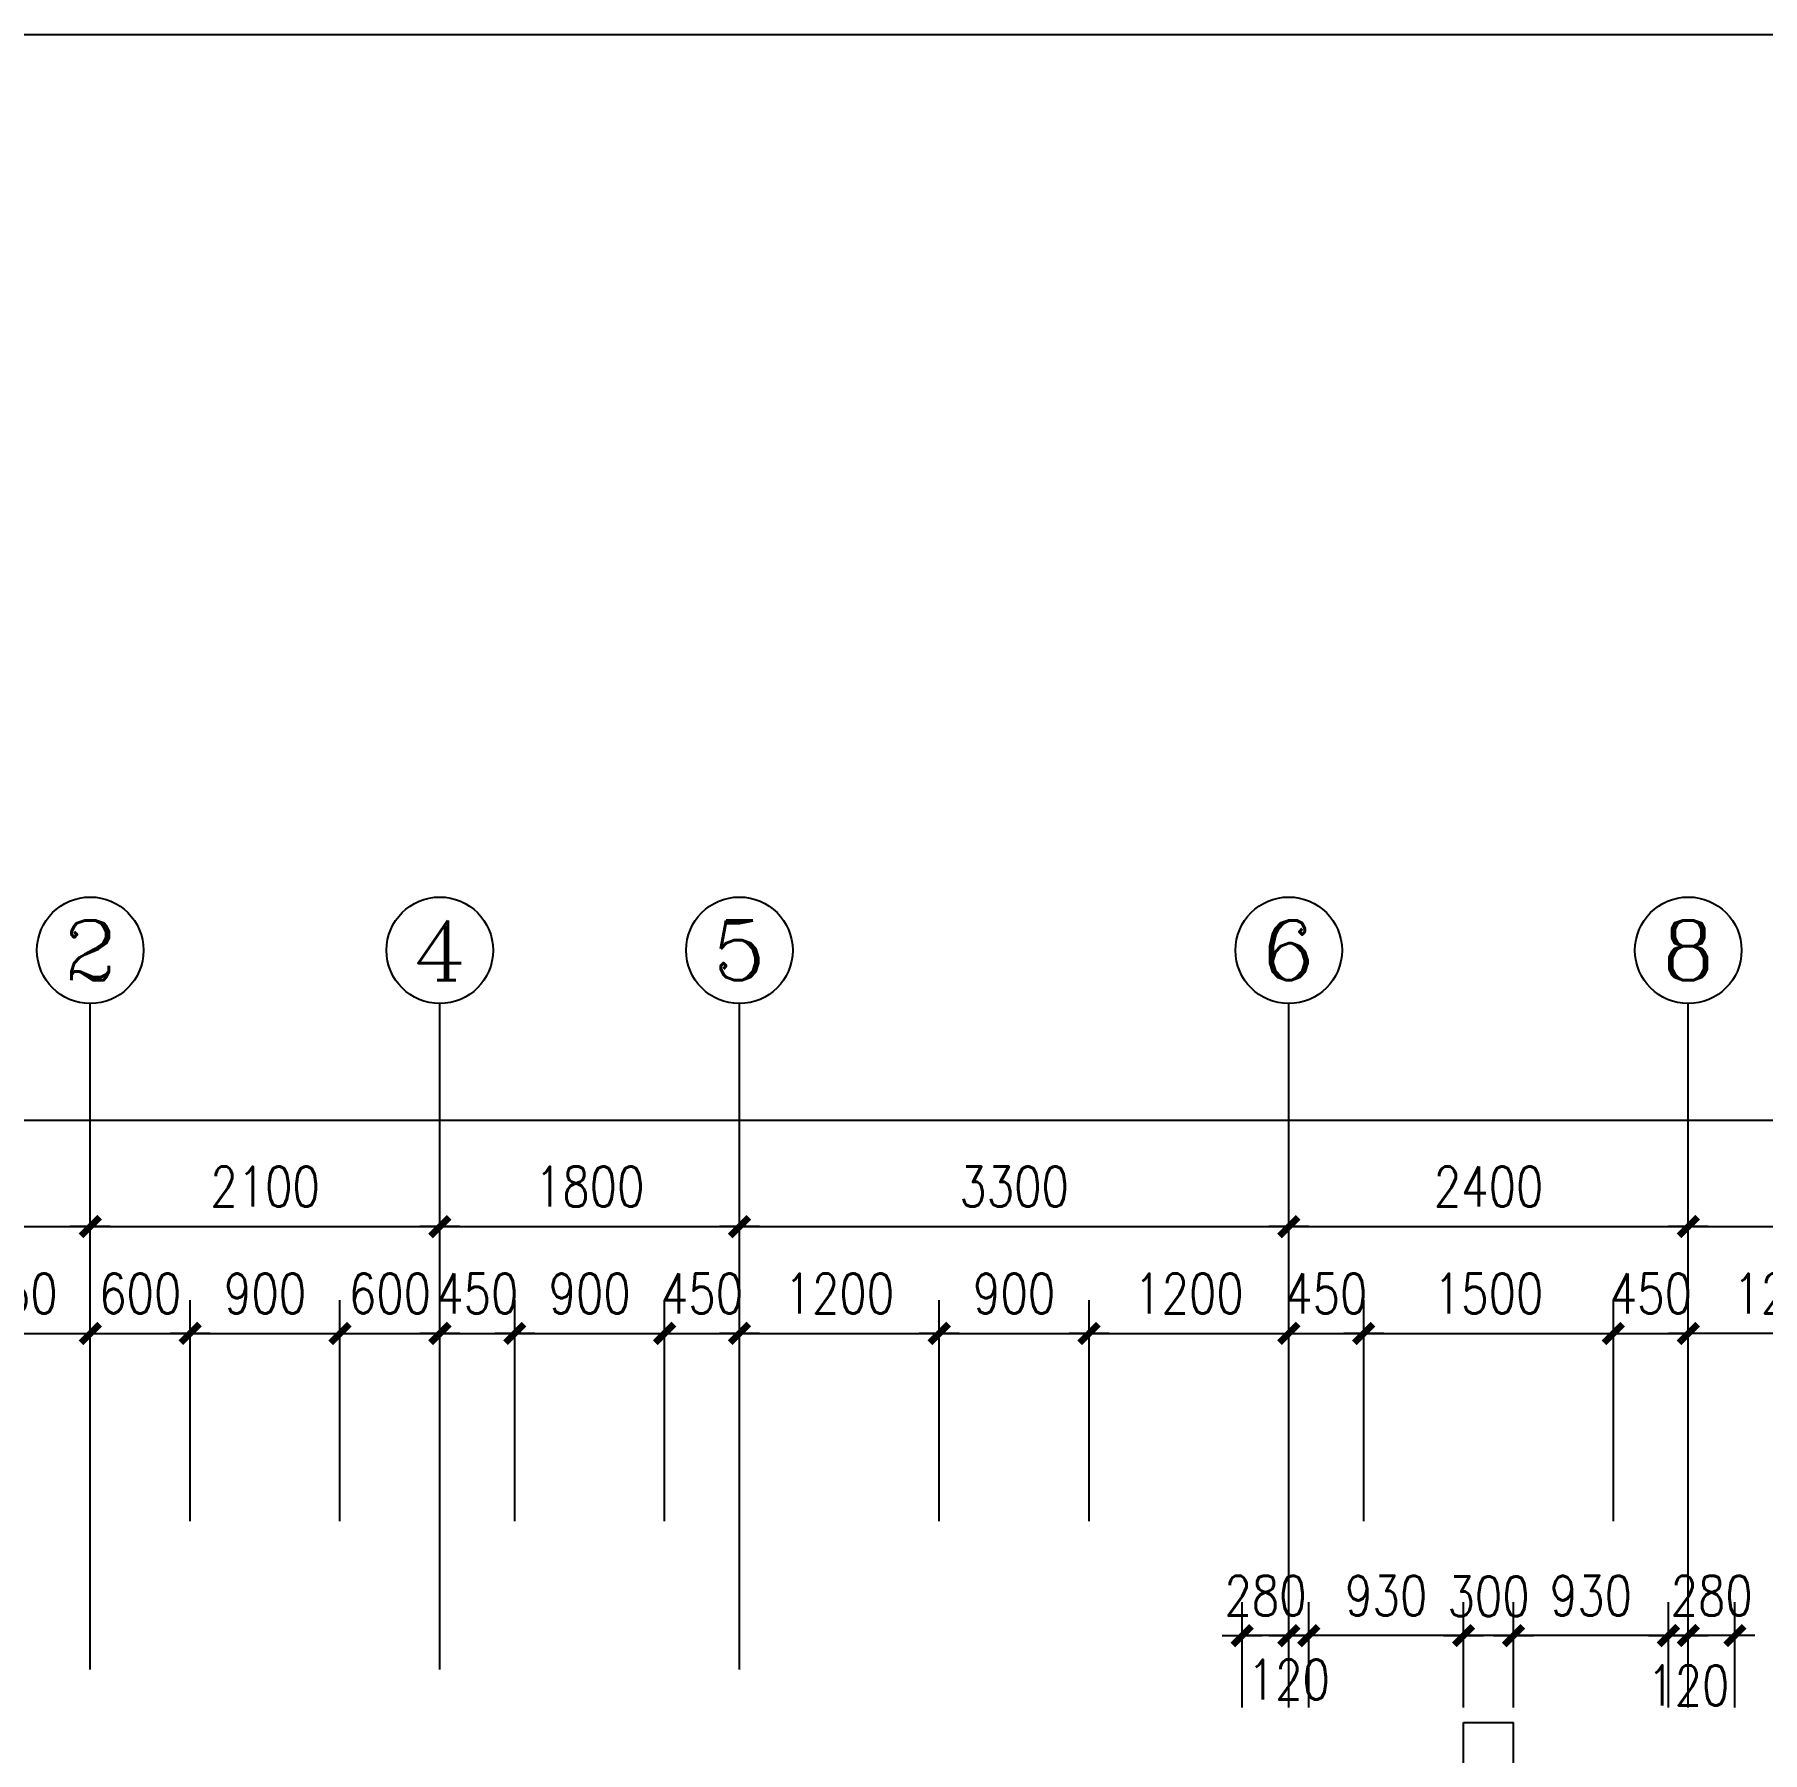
# Model space of a CAD drawing. Header units: millimetres. Extents: x -961 to 83139, y -328 to 41672.
# Drawn here: x 11298 to 21678, y 31353 to 41672 of the extents above; entities that cross this region are included whole.
import ezdxf
from ezdxf.enums import TextEntityAlignment as Align

# ---------------------------------------------------------------- set-up
doc = ezdxf.new("R2010")
doc.units = ezdxf.units.MM
doc.linetypes.add('CONTINOUS', pattern=[0])
for name, color, linetype in [('AXIS', 3, 'Continuous'), ('AXIS_TEXT', 7, 'Continuous'), ('PUB_DIM', 3, 'Continuous'), ('看线', 130, 'CONTINOUS')]:
    doc.layers.add(name, color=color, linetype=linetype)
doc.styles.add('COMPLEX', font='COMPLEX')
doc.styles.add('DIM_FONT', font='SIMPLEX.shx', dxfattribs={"width": 0.8})
doc.dimstyles.new('DIMA80', dxfattribs={"dimscale": 0.8, "dimtxt": 300, "dimasz": 1, "dimexe": 250, "dimexo": 300, "dimgap": 150, "dimtad": 1, "dimdec": 0, "dimzin": 0, "dimdsep": 46, "dimtxsty": 'DIM_FONT', "dimblk": '_DIMX', "dimcen": 0.09, "dimse1": 1, "dimclrt": 7, "dimadec": 0, "dimazin": 0, "dimtfac": 1, "dimtdec": 0, "dimtix": 1, "dimtmove": 2, "dimatfit": 3, "dimldrblk": '_DIMX', "dimfxl": 1, "dimtolj": 1, "dimtzin": 0, "dimarcsym": 0})
doc.dimstyles.new('DIMN80', dxfattribs={"dimscale": 0.8, "dimtxt": 300, "dimasz": 1, "dimexe": 250, "dimexo": 300, "dimgap": 150, "dimtad": 1, "dimdec": 0, "dimzin": 0, "dimdsep": 46, "dimtxsty": 'DIM_FONT', "dimblk": '_DIMX', "dimcen": 0.09, "dimclrt": 7, "dimadec": 0, "dimazin": 0, "dimtfac": 1, "dimtdec": 0, "dimtix": 1, "dimtmove": 2, "dimatfit": 3, "dimldrblk": '_DIMX', "dimfxl": 1, "dimtolj": 1, "dimtzin": 0, "dimarcsym": 0})

# ---------------------------------------------------------------- blocks, each defined once
blk = doc.blocks.new('_DIMX')
blk.add_line((-150, 0), (150, 0))
at = {"const_width": 50}
blk.add_lwpolyline([(-70, -70), (70, 70)], dxfattribs=at)
blk = doc.blocks.new('*D527')
at = {"layer": 'Defpoints', "color": 0}
for p in [(71593, 35152), (8383, 33230), (71593, 33230)]:
    blk.add_point(p, dxfattribs=at)
at = {"layer": 'PUB_DIM', "color": 0, "lineweight": -2}
for p, q in [((8383, 33470), (8383, 35352)), ((71593, 33470), (71593, 35352)), ((8383, 35152), (71592, 35152))]:
    blk.add_line(p, q, dxfattribs=at)
at = {"layer": 'PUB_DIM', "color": 0, "lineweight": -2, "xscale": 0.8, "yscale": 0.8, "zscale": 0.8, "rotation": 180}
blk.add_blockref('_DIMX', (8383, 35152), dxfattribs=at)
at = {"layer": 'PUB_DIM', "color": 0, "lineweight": -2, "xscale": 0.8, "yscale": 0.8, "zscale": 0.8}
blk.add_blockref('_DIMX', (71593, 35152), dxfattribs=at)
at = {"layer": 'PUB_DIM', "color": 7, "insert": (39988, 35392), "char_height": 240, "attachment_point": 5, "style": 'DIM_FONT'}
blk.add_mtext('\\A1;63200', dxfattribs=at)
blk = doc.blocks.new('*D533')
at = {"layer": 'Defpoints', "color": 0}
for p in [(21233, 34512), (18833, 33312), (21233, 33312)]:
    blk.add_point(p, dxfattribs=at)
at = {"layer": 'PUB_DIM', "color": 0, "lineweight": -2}
for p, q in [((21233, 33552), (21233, 34712)), ((18833, 34512), (21232, 34512))]:
    blk.add_line(p, q, dxfattribs=at)
at = {"layer": 'PUB_DIM', "color": 0, "lineweight": -2, "xscale": 0.8, "yscale": 0.8, "zscale": 0.8, "rotation": 180}
blk.add_blockref('_DIMX', (18833, 34512), dxfattribs=at)
at = {"layer": 'PUB_DIM', "color": 0, "lineweight": -2, "xscale": 0.8, "yscale": 0.8, "zscale": 0.8}
blk.add_blockref('_DIMX', (21233, 34512), dxfattribs=at)
at = {"layer": 'PUB_DIM', "color": 7, "insert": (20033, 34752), "char_height": 240, "attachment_point": 5, "style": 'DIM_FONT'}
blk.add_mtext('\\A1;2400', dxfattribs=at)
blk = doc.blocks.new('*D534')
at = {"layer": 'Defpoints', "color": 0}
for p in [(20783, 33870), (19283, 32503), (20783, 32503)]:
    blk.add_point(p, dxfattribs=at)
at = {"layer": 'PUB_DIM', "color": 0, "lineweight": -2}
for p, q in [((20783, 32743), (20783, 34070)), ((19283, 33870), (20782, 33870))]:
    blk.add_line(p, q, dxfattribs=at)
at = {"layer": 'PUB_DIM', "color": 0, "lineweight": -2, "xscale": 0.8, "yscale": 0.8, "zscale": 0.8, "rotation": 180}
blk.add_blockref('_DIMX', (19283, 33870), dxfattribs=at)
at = {"layer": 'PUB_DIM', "color": 0, "lineweight": -2, "xscale": 0.8, "yscale": 0.8, "zscale": 0.8}
blk.add_blockref('_DIMX', (20783, 33870), dxfattribs=at)
at = {"layer": 'PUB_DIM', "color": 7, "insert": (20033, 34110), "char_height": 240, "attachment_point": 5, "style": 'DIM_FONT'}
blk.add_mtext('\\A1;1500', dxfattribs=at)
blk = doc.blocks.new('*D535')
at = {"layer": 'Defpoints', "color": 0}
for p in [(15533, 34512), (13733, 33312), (15533, 33312)]:
    blk.add_point(p, dxfattribs=at)
at = {"layer": 'PUB_DIM', "color": 0, "lineweight": -2}
for p, q in [((15533, 33552), (15533, 34712)), ((13733, 34512), (15532, 34512))]:
    blk.add_line(p, q, dxfattribs=at)
at = {"layer": 'PUB_DIM', "color": 0, "lineweight": -2, "xscale": 0.8, "yscale": 0.8, "zscale": 0.8, "rotation": 180}
blk.add_blockref('_DIMX', (13733, 34512), dxfattribs=at)
at = {"layer": 'PUB_DIM', "color": 0, "lineweight": -2, "xscale": 0.8, "yscale": 0.8, "zscale": 0.8}
blk.add_blockref('_DIMX', (15533, 34512), dxfattribs=at)
at = {"layer": 'PUB_DIM', "color": 7, "insert": (14633, 34752), "char_height": 240, "attachment_point": 5, "style": 'DIM_FONT'}
blk.add_mtext('\\A1;1800', dxfattribs=at)
blk = doc.blocks.new('_AXISO')
blk.add_circle((0, 0), 0.5)
at = {"layer": 'AXIS_TEXT', "style": 'COMPLEX', "width": 1.041667}
blk.add_attdef('A', text='', height=0.56, dxfattribs=at).set_placement((-0.25, -0.28), (0.25, -0.28), align=Align.FIT)
blk = doc.blocks.new('*D536')
at = {"layer": 'Defpoints', "color": 0}
for p in [(14183, 33870), (13733, 32503), (14183, 32503)]:
    blk.add_point(p, dxfattribs=at)
at = {"layer": 'PUB_DIM', "color": 0, "lineweight": -2}
for p, q in [((14183, 32743), (14183, 34070)), ((13732, 33870), (13731, 33870)), ((13733, 33870), (14183, 33870)), ((14183, 33870), (14184, 33870))]:
    blk.add_line(p, q, dxfattribs=at)
at = {"layer": 'PUB_DIM', "color": 0, "lineweight": -2, "xscale": 0.8, "yscale": 0.8, "zscale": 0.8}
blk.add_blockref('_DIMX', (13733, 33870), dxfattribs=at)
at = {"layer": 'PUB_DIM', "color": 0, "lineweight": -2, "xscale": 0.8, "yscale": 0.8, "zscale": 0.8, "rotation": 180}
blk.add_blockref('_DIMX', (14183, 33870), dxfattribs=at)
at = {"layer": 'PUB_DIM', "color": 7, "insert": (13958, 34110), "char_height": 240, "attachment_point": 5, "style": 'DIM_FONT'}
blk.add_mtext('\\A1;450', dxfattribs=at)
blk = doc.blocks.new('*D537')
at = {"layer": 'Defpoints', "color": 0}
for p in [(13733, 34512), (11633, 33312), (13733, 33312)]:
    blk.add_point(p, dxfattribs=at)
at = {"layer": 'PUB_DIM', "color": 0, "lineweight": -2}
for p, q in [((13733, 33552), (13733, 34712)), ((11633, 34512), (13732, 34512))]:
    blk.add_line(p, q, dxfattribs=at)
at = {"layer": 'PUB_DIM', "color": 0, "lineweight": -2, "xscale": 0.8, "yscale": 0.8, "zscale": 0.8, "rotation": 180}
blk.add_blockref('_DIMX', (11633, 34512), dxfattribs=at)
at = {"layer": 'PUB_DIM', "color": 0, "lineweight": -2, "xscale": 0.8, "yscale": 0.8, "zscale": 0.8}
blk.add_blockref('_DIMX', (13733, 34512), dxfattribs=at)
at = {"layer": 'PUB_DIM', "color": 7, "insert": (12683, 34752), "char_height": 240, "attachment_point": 5, "style": 'DIM_FONT'}
blk.add_mtext('\\A1;2100', dxfattribs=at)
blk = doc.blocks.new('*D538')
at = {"layer": 'Defpoints', "color": 0}
for p in [(13133, 33870), (12233, 32503), (13133, 32503)]:
    blk.add_point(p, dxfattribs=at)
at = {"layer": 'PUB_DIM', "color": 0, "lineweight": -2}
for p, q in [((13133, 32743), (13133, 34070)), ((12233, 33870), (13132, 33870))]:
    blk.add_line(p, q, dxfattribs=at)
at = {"layer": 'PUB_DIM', "color": 0, "lineweight": -2, "xscale": 0.8, "yscale": 0.8, "zscale": 0.8, "rotation": 180}
blk.add_blockref('_DIMX', (12233, 33870), dxfattribs=at)
at = {"layer": 'PUB_DIM', "color": 0, "lineweight": -2, "xscale": 0.8, "yscale": 0.8, "zscale": 0.8}
blk.add_blockref('_DIMX', (13133, 33870), dxfattribs=at)
at = {"layer": 'PUB_DIM', "color": 7, "insert": (12683, 34110), "char_height": 240, "attachment_point": 5, "style": 'DIM_FONT'}
blk.add_mtext('\\A1;900', dxfattribs=at)
blk = doc.blocks.new('*D539')
at = {"layer": 'Defpoints', "color": 0}
for p in [(12233, 33870), (11633, 32503), (12233, 32503)]:
    blk.add_point(p, dxfattribs=at)
at = {"layer": 'PUB_DIM', "color": 0, "lineweight": -2}
for p, q in [((12233, 32743), (12233, 34070)), ((11632, 33870), (11631, 33870)), ((11633, 33870), (12233, 33870)), ((12233, 33870), (12234, 33870))]:
    blk.add_line(p, q, dxfattribs=at)
at = {"layer": 'PUB_DIM', "color": 0, "lineweight": -2, "xscale": 0.8, "yscale": 0.8, "zscale": 0.8}
blk.add_blockref('_DIMX', (11633, 33870), dxfattribs=at)
at = {"layer": 'PUB_DIM', "color": 0, "lineweight": -2, "xscale": 0.8, "yscale": 0.8, "zscale": 0.8, "rotation": 180}
blk.add_blockref('_DIMX', (12233, 33870), dxfattribs=at)
at = {"layer": 'PUB_DIM', "color": 7, "insert": (11933, 34110), "char_height": 240, "attachment_point": 5, "style": 'DIM_FONT'}
blk.add_mtext('\\A1;600', dxfattribs=at)
blk = doc.blocks.new('*D540')
at = {"layer": 'Defpoints', "color": 0}
for p in [(13733, 33870), (13133, 32503), (13733, 32503)]:
    blk.add_point(p, dxfattribs=at)
at = {"layer": 'PUB_DIM', "color": 0, "lineweight": -2}
for p, q in [((13733, 32743), (13733, 34070)), ((13132, 33870), (13131, 33870)), ((13133, 33870), (13733, 33870)), ((13733, 33870), (13734, 33870))]:
    blk.add_line(p, q, dxfattribs=at)
at = {"layer": 'PUB_DIM', "color": 0, "lineweight": -2, "xscale": 0.8, "yscale": 0.8, "zscale": 0.8}
blk.add_blockref('_DIMX', (13133, 33870), dxfattribs=at)
at = {"layer": 'PUB_DIM', "color": 0, "lineweight": -2, "xscale": 0.8, "yscale": 0.8, "zscale": 0.8, "rotation": 180}
blk.add_blockref('_DIMX', (13733, 33870), dxfattribs=at)
at = {"layer": 'PUB_DIM', "color": 7, "insert": (13433, 34110), "char_height": 240, "attachment_point": 5, "style": 'DIM_FONT'}
blk.add_mtext('\\A1;600', dxfattribs=at)
blk = doc.blocks.new('*D541')
at = {"layer": 'Defpoints', "color": 0}
for p in [(11633, 33870), (10583, 32503), (11633, 32503)]:
    blk.add_point(p, dxfattribs=at)
at = {"layer": 'PUB_DIM', "color": 0, "lineweight": -2}
for p, q in [((11633, 32743), (11633, 34070)), ((10583, 33870), (11632, 33870))]:
    blk.add_line(p, q, dxfattribs=at)
at = {"layer": 'PUB_DIM', "color": 0, "lineweight": -2, "xscale": 0.8, "yscale": 0.8, "zscale": 0.8, "rotation": 180}
blk.add_blockref('_DIMX', (10583, 33870), dxfattribs=at)
at = {"layer": 'PUB_DIM', "color": 0, "lineweight": -2, "xscale": 0.8, "yscale": 0.8, "zscale": 0.8}
blk.add_blockref('_DIMX', (11633, 33870), dxfattribs=at)
at = {"layer": 'PUB_DIM', "color": 7, "insert": (11108, 34110), "char_height": 240, "attachment_point": 5, "style": 'DIM_FONT'}
blk.add_mtext('\\A1;1050', dxfattribs=at)
blk = doc.blocks.new('*D545')
at = {"layer": 'Defpoints', "color": 0}
for p in [(11633, 34512), (8633, 32169), (11633, 32169)]:
    blk.add_point(p, dxfattribs=at)
at = {"layer": 'PUB_DIM', "color": 0, "lineweight": -2}
for p, q in [((11633, 32409), (11633, 34712)), ((8633, 34512), (11632, 34512))]:
    blk.add_line(p, q, dxfattribs=at)
at = {"layer": 'PUB_DIM', "color": 0, "lineweight": -2, "xscale": 0.8, "yscale": 0.8, "zscale": 0.8, "rotation": 180}
blk.add_blockref('_DIMX', (8633, 34512), dxfattribs=at)
at = {"layer": 'PUB_DIM', "color": 0, "lineweight": -2, "xscale": 0.8, "yscale": 0.8, "zscale": 0.8}
blk.add_blockref('_DIMX', (11633, 34512), dxfattribs=at)
at = {"layer": 'PUB_DIM', "color": 7, "insert": (10133, 34752), "char_height": 240, "attachment_point": 5, "style": 'DIM_FONT'}
blk.add_mtext('\\A1;3000', dxfattribs=at)
blk = doc.blocks.new('*D546')
at = {"layer": 'Defpoints', "color": 0}
for p in [(18833, 34512), (15533, 33312), (18833, 33312)]:
    blk.add_point(p, dxfattribs=at)
at = {"layer": 'PUB_DIM', "color": 0, "lineweight": -2}
for p, q in [((18833, 33552), (18833, 34712)), ((15533, 34512), (18832, 34512))]:
    blk.add_line(p, q, dxfattribs=at)
at = {"layer": 'PUB_DIM', "color": 0, "lineweight": -2, "xscale": 0.8, "yscale": 0.8, "zscale": 0.8, "rotation": 180}
blk.add_blockref('_DIMX', (15533, 34512), dxfattribs=at)
at = {"layer": 'PUB_DIM', "color": 0, "lineweight": -2, "xscale": 0.8, "yscale": 0.8, "zscale": 0.8}
blk.add_blockref('_DIMX', (18833, 34512), dxfattribs=at)
at = {"layer": 'PUB_DIM', "color": 7, "insert": (17183, 34752), "char_height": 240, "attachment_point": 5, "style": 'DIM_FONT'}
blk.add_mtext('\\A1;3300', dxfattribs=at)
blk = doc.blocks.new('*D547')
at = {"layer": 'Defpoints', "color": 0}
for p in [(19283, 33870), (18833, 32503), (19283, 32503)]:
    blk.add_point(p, dxfattribs=at)
at = {"layer": 'PUB_DIM', "color": 0, "lineweight": -2}
for p, q in [((19283, 32743), (19283, 34070)), ((18832, 33870), (18831, 33870)), ((18833, 33870), (19283, 33870)), ((19283, 33870), (19284, 33870))]:
    blk.add_line(p, q, dxfattribs=at)
at = {"layer": 'PUB_DIM', "color": 0, "lineweight": -2, "xscale": 0.8, "yscale": 0.8, "zscale": 0.8}
blk.add_blockref('_DIMX', (18833, 33870), dxfattribs=at)
at = {"layer": 'PUB_DIM', "color": 0, "lineweight": -2, "xscale": 0.8, "yscale": 0.8, "zscale": 0.8, "rotation": 180}
blk.add_blockref('_DIMX', (19283, 33870), dxfattribs=at)
at = {"layer": 'PUB_DIM', "color": 7, "insert": (19058, 34110), "char_height": 240, "attachment_point": 5, "style": 'DIM_FONT'}
blk.add_mtext('\\A1;450', dxfattribs=at)
blk = doc.blocks.new('*D548')
at = {"layer": 'Defpoints', "color": 0}
for p in [(18833, 33870), (17633, 32503), (18833, 32503)]:
    blk.add_point(p, dxfattribs=at)
at = {"layer": 'PUB_DIM', "color": 0, "lineweight": -2}
for p, q in [((18833, 32743), (18833, 34070)), ((17633, 33870), (18832, 33870))]:
    blk.add_line(p, q, dxfattribs=at)
at = {"layer": 'PUB_DIM', "color": 0, "lineweight": -2, "xscale": 0.8, "yscale": 0.8, "zscale": 0.8, "rotation": 180}
blk.add_blockref('_DIMX', (17633, 33870), dxfattribs=at)
at = {"layer": 'PUB_DIM', "color": 0, "lineweight": -2, "xscale": 0.8, "yscale": 0.8, "zscale": 0.8}
blk.add_blockref('_DIMX', (18833, 33870), dxfattribs=at)
at = {"layer": 'PUB_DIM', "color": 7, "insert": (18233, 34110), "char_height": 240, "attachment_point": 5, "style": 'DIM_FONT'}
blk.add_mtext('\\A1;1200', dxfattribs=at)
blk = doc.blocks.new('*D549')
at = {"layer": 'Defpoints', "color": 0}
for p in [(17633, 33870), (16733, 32503), (17633, 32503)]:
    blk.add_point(p, dxfattribs=at)
at = {"layer": 'PUB_DIM', "color": 0, "lineweight": -2}
for p, q in [((17633, 32743), (17633, 34070)), ((16733, 33870), (17632, 33870))]:
    blk.add_line(p, q, dxfattribs=at)
at = {"layer": 'PUB_DIM', "color": 0, "lineweight": -2, "xscale": 0.8, "yscale": 0.8, "zscale": 0.8, "rotation": 180}
blk.add_blockref('_DIMX', (16733, 33870), dxfattribs=at)
at = {"layer": 'PUB_DIM', "color": 0, "lineweight": -2, "xscale": 0.8, "yscale": 0.8, "zscale": 0.8}
blk.add_blockref('_DIMX', (17633, 33870), dxfattribs=at)
at = {"layer": 'PUB_DIM', "color": 7, "insert": (17183, 34110), "char_height": 240, "attachment_point": 5, "style": 'DIM_FONT'}
blk.add_mtext('\\A1;900', dxfattribs=at)
blk = doc.blocks.new('*D550')
at = {"layer": 'Defpoints', "color": 0}
for p in [(15533, 33870), (15083, 32503), (15533, 32503)]:
    blk.add_point(p, dxfattribs=at)
at = {"layer": 'PUB_DIM', "color": 0, "lineweight": -2}
for p, q in [((15533, 32743), (15533, 34070)), ((15082, 33870), (15081, 33870)), ((15083, 33870), (15533, 33870)), ((15533, 33870), (15534, 33870))]:
    blk.add_line(p, q, dxfattribs=at)
at = {"layer": 'PUB_DIM', "color": 0, "lineweight": -2, "xscale": 0.8, "yscale": 0.8, "zscale": 0.8}
blk.add_blockref('_DIMX', (15083, 33870), dxfattribs=at)
at = {"layer": 'PUB_DIM', "color": 0, "lineweight": -2, "xscale": 0.8, "yscale": 0.8, "zscale": 0.8, "rotation": 180}
blk.add_blockref('_DIMX', (15533, 33870), dxfattribs=at)
at = {"layer": 'PUB_DIM', "color": 7, "insert": (15308, 34110), "char_height": 240, "attachment_point": 5, "style": 'DIM_FONT'}
blk.add_mtext('\\A1;450', dxfattribs=at)
blk = doc.blocks.new('*D551')
at = {"layer": 'Defpoints', "color": 0}
for p in [(15083, 33870), (14183, 32503), (15083, 32503)]:
    blk.add_point(p, dxfattribs=at)
at = {"layer": 'PUB_DIM', "color": 0, "lineweight": -2}
for p, q in [((15083, 32743), (15083, 34070)), ((14183, 33870), (15082, 33870))]:
    blk.add_line(p, q, dxfattribs=at)
at = {"layer": 'PUB_DIM', "color": 0, "lineweight": -2, "xscale": 0.8, "yscale": 0.8, "zscale": 0.8, "rotation": 180}
blk.add_blockref('_DIMX', (14183, 33870), dxfattribs=at)
at = {"layer": 'PUB_DIM', "color": 0, "lineweight": -2, "xscale": 0.8, "yscale": 0.8, "zscale": 0.8}
blk.add_blockref('_DIMX', (15083, 33870), dxfattribs=at)
at = {"layer": 'PUB_DIM', "color": 7, "insert": (14633, 34110), "char_height": 240, "attachment_point": 5, "style": 'DIM_FONT'}
blk.add_mtext('\\A1;900', dxfattribs=at)
blk = doc.blocks.new('*D552')
at = {"layer": 'Defpoints', "color": 0}
for p in [(16733, 33870), (15533, 32503), (16733, 32503)]:
    blk.add_point(p, dxfattribs=at)
at = {"layer": 'PUB_DIM', "color": 0, "lineweight": -2}
for p, q in [((16733, 32743), (16733, 34070)), ((15533, 33870), (16732, 33870))]:
    blk.add_line(p, q, dxfattribs=at)
at = {"layer": 'PUB_DIM', "color": 0, "lineweight": -2, "xscale": 0.8, "yscale": 0.8, "zscale": 0.8, "rotation": 180}
blk.add_blockref('_DIMX', (15533, 33870), dxfattribs=at)
at = {"layer": 'PUB_DIM', "color": 0, "lineweight": -2, "xscale": 0.8, "yscale": 0.8, "zscale": 0.8}
blk.add_blockref('_DIMX', (16733, 33870), dxfattribs=at)
at = {"layer": 'PUB_DIM', "color": 7, "insert": (16133, 34110), "char_height": 240, "attachment_point": 5, "style": 'DIM_FONT'}
blk.add_mtext('\\A1;1200', dxfattribs=at)
blk = doc.blocks.new('*D556')
at = {"layer": 'Defpoints', "color": 0}
for p in [(24533, 34512), (21233, 33312), (24533, 33312)]:
    blk.add_point(p, dxfattribs=at)
at = {"layer": 'PUB_DIM', "color": 0, "lineweight": -2}
for p, q in [((24533, 33552), (24533, 34712)), ((21233, 34512), (24532, 34512))]:
    blk.add_line(p, q, dxfattribs=at)
at = {"layer": 'PUB_DIM', "color": 0, "lineweight": -2, "xscale": 0.8, "yscale": 0.8, "zscale": 0.8, "rotation": 180}
blk.add_blockref('_DIMX', (21233, 34512), dxfattribs=at)
at = {"layer": 'PUB_DIM', "color": 0, "lineweight": -2, "xscale": 0.8, "yscale": 0.8, "zscale": 0.8}
blk.add_blockref('_DIMX', (24533, 34512), dxfattribs=at)
at = {"layer": 'PUB_DIM', "color": 7, "insert": (22883, 34752), "char_height": 240, "attachment_point": 5, "style": 'DIM_FONT'}
blk.add_mtext('\\A1;3300', dxfattribs=at)
blk = doc.blocks.new('*D558')
at = {"layer": 'Defpoints', "color": 0}
for p in [(21233, 33870), (21233, 32503), (22433, 32503)]:
    blk.add_point(p, dxfattribs=at)
at = {"layer": 'PUB_DIM', "color": 0, "lineweight": -2}
for p, q in [((21233, 32743), (21233, 34070)), ((22432, 33870), (21233, 33870))]:
    blk.add_line(p, q, dxfattribs=at)
at = {"layer": 'PUB_DIM', "color": 0, "lineweight": -2, "xscale": 0.8, "yscale": 0.8, "zscale": 0.8}
for p, rotation in [((21233, 33870), 180.0000000000514), ((22433, 33870), 5.13989e-11)]:
    blk.add_blockref('_DIMX', p, dxfattribs=dict(at, rotation=rotation))
at = {"layer": 'PUB_DIM', "color": 7, "insert": (21833, 34110), "char_height": 240, "attachment_point": 5, "style": 'DIM_FONT'}
blk.add_mtext('\\A1;1200', dxfattribs=at)
blk = doc.blocks.new('*D560')
at = {"layer": 'Defpoints', "color": 0}
for p in [(21233, 33870), (20783, 32503), (21233, 32503)]:
    blk.add_point(p, dxfattribs=at)
at = {"layer": 'PUB_DIM', "color": 0, "lineweight": -2}
for p, q in [((21233, 32743), (21233, 34070)), ((20782, 33870), (20781, 33870)), ((20783, 33870), (21233, 33870)), ((21233, 33870), (21234, 33870))]:
    blk.add_line(p, q, dxfattribs=at)
at = {"layer": 'PUB_DIM', "color": 0, "lineweight": -2, "xscale": 0.8, "yscale": 0.8, "zscale": 0.8}
blk.add_blockref('_DIMX', (20783, 33870), dxfattribs=at)
at = {"layer": 'PUB_DIM', "color": 0, "lineweight": -2, "xscale": 0.8, "yscale": 0.8, "zscale": 0.8, "rotation": 180}
blk.add_blockref('_DIMX', (21233, 33870), dxfattribs=at)
at = {"layer": 'PUB_DIM', "color": 7, "insert": (21008, 34110), "char_height": 240, "attachment_point": 5, "style": 'DIM_FONT'}
blk.add_mtext('\\A1;450', dxfattribs=at)
blk = doc.blocks.new('*D685')
at = {"layer": 'Defpoints', "color": 0}
for p in [(18953, 32055), (18953, 31383), (19883, 31383)]:
    blk.add_point(p, dxfattribs=at)
at = {"layer": 'PUB_DIM', "color": 0, "lineweight": -2}
for p, q in [((18953, 31623), (18953, 32255)), ((19883, 31623), (19883, 32255)), ((19882, 32055), (18953, 32055))]:
    blk.add_line(p, q, dxfattribs=at)
at = {"layer": 'PUB_DIM', "color": 0, "lineweight": -2, "xscale": 0.8, "yscale": 0.8, "zscale": 0.8, "rotation": 180}
blk.add_blockref('_DIMX', (18953, 32055), dxfattribs=at)
at = {"layer": 'PUB_DIM', "color": 0, "lineweight": -2, "xscale": 0.8, "yscale": 0.8, "zscale": 0.8}
blk.add_blockref('_DIMX', (19883, 32055), dxfattribs=at)
at = {"layer": 'PUB_DIM', "color": 7, "insert": (19418, 32295), "char_height": 240, "attachment_point": 5, "style": 'DIM_FONT'}
blk.add_mtext('\\A1;930', dxfattribs=at)
blk = doc.blocks.new('*D686')
at = {"layer": 'Defpoints', "color": 0}
for p in [(18833, 32055), (18833, 31383), (18953, 31383)]:
    blk.add_point(p, dxfattribs=at)
at = {"layer": 'PUB_DIM', "color": 0, "lineweight": -2}
for p, q in [((18833, 31623), (18833, 32255)), ((18953, 31623), (18953, 32255)), ((18832, 32055), (18831, 32055)), ((18953, 32055), (18833, 32055)), ((18953, 32055), (18954, 32055))]:
    blk.add_line(p, q, dxfattribs=at)
at = {"layer": 'PUB_DIM', "color": 0, "lineweight": -2, "xscale": 0.8, "yscale": 0.8, "zscale": 0.8}
blk.add_blockref('_DIMX', (18833, 32055), dxfattribs=at)
at = {"layer": 'PUB_DIM', "color": 0, "lineweight": -2, "xscale": 0.8, "yscale": 0.8, "zscale": 0.8, "rotation": 180}
blk.add_blockref('_DIMX', (18953, 32055), dxfattribs=at)
at = {"layer": 'PUB_DIM', "color": 7, "insert": (18833, 31791), "char_height": 240, "attachment_point": 5, "style": 'DIM_FONT'}
blk.add_mtext('\\A1;120', dxfattribs=at)
blk = doc.blocks.new('*D687')
at = {"layer": 'Defpoints', "color": 0}
for p in [(20183, 32055), (20183, 31383), (21113, 31383)]:
    blk.add_point(p, dxfattribs=at)
at = {"layer": 'PUB_DIM', "color": 0, "lineweight": -2}
for p, q in [((20183, 31623), (20183, 32255)), ((21113, 31623), (21113, 32255)), ((21112, 32055), (20183, 32055))]:
    blk.add_line(p, q, dxfattribs=at)
at = {"layer": 'PUB_DIM', "color": 0, "lineweight": -2, "xscale": 0.8, "yscale": 0.8, "zscale": 0.8, "rotation": 180}
blk.add_blockref('_DIMX', (20183, 32055), dxfattribs=at)
at = {"layer": 'PUB_DIM', "color": 0, "lineweight": -2, "xscale": 0.8, "yscale": 0.8, "zscale": 0.8}
blk.add_blockref('_DIMX', (21113, 32055), dxfattribs=at)
at = {"layer": 'PUB_DIM', "color": 7, "insert": (20648, 32295), "char_height": 240, "attachment_point": 5, "style": 'DIM_FONT'}
blk.add_mtext('\\A1;930', dxfattribs=at)
blk = doc.blocks.new('*D688')
at = {"layer": 'Defpoints', "color": 0}
for p in [(19883, 32055), (19883, 31383), (20183, 31383)]:
    blk.add_point(p, dxfattribs=at)
at = {"layer": 'PUB_DIM', "color": 0, "lineweight": -2}
for p, q in [((19883, 31623), (19883, 32255)), ((20183, 31623), (20183, 32255)), ((20182, 32055), (19883, 32055))]:
    blk.add_line(p, q, dxfattribs=at)
at = {"layer": 'PUB_DIM', "color": 0, "lineweight": -2, "xscale": 0.8, "yscale": 0.8, "zscale": 0.8, "rotation": 180}
blk.add_blockref('_DIMX', (19883, 32055), dxfattribs=at)
at = {"layer": 'PUB_DIM', "color": 0, "lineweight": -2, "xscale": 0.8, "yscale": 0.8, "zscale": 0.8}
blk.add_blockref('_DIMX', (20183, 32055), dxfattribs=at)
at = {"layer": 'PUB_DIM', "color": 7, "insert": (20033, 32291), "char_height": 240, "attachment_point": 5, "style": 'DIM_FONT'}
blk.add_mtext('\\A1;300', dxfattribs=at)
blk = doc.blocks.new('*D689')
at = {"layer": 'Defpoints', "color": 0}
for p in [(21233, 32055), (21233, 31383), (21513, 31383)]:
    blk.add_point(p, dxfattribs=at)
at = {"layer": 'PUB_DIM', "color": 0, "lineweight": -2}
for p, q in [((21233, 31623), (21233, 32255)), ((21513, 31623), (21513, 32255)), ((21232, 32055), (21231, 32055)), ((21513, 32055), (21233, 32055)), ((21513, 32055), (21514, 32055))]:
    blk.add_line(p, q, dxfattribs=at)
at = {"layer": 'PUB_DIM', "color": 0, "lineweight": -2, "xscale": 0.8, "yscale": 0.8, "zscale": 0.8}
blk.add_blockref('_DIMX', (21233, 32055), dxfattribs=at)
at = {"layer": 'PUB_DIM', "color": 0, "lineweight": -2, "xscale": 0.8, "yscale": 0.8, "zscale": 0.8, "rotation": 180}
blk.add_blockref('_DIMX', (21513, 32055), dxfattribs=at)
at = {"layer": 'PUB_DIM', "color": 7, "insert": (21373, 32295), "char_height": 240, "attachment_point": 5, "style": 'DIM_FONT'}
blk.add_mtext('\\A1;280', dxfattribs=at)
blk = doc.blocks.new('*D691')
at = {"layer": 'Defpoints', "color": 0}
for p in [(18553, 32055), (18553, 31383), (18833, 31383)]:
    blk.add_point(p, dxfattribs=at)
at = {"layer": 'PUB_DIM', "color": 0, "lineweight": -2}
for p, q in [((18553, 31623), (18553, 32255)), ((18833, 31623), (18833, 32255)), ((18552, 32055), (18551, 32055)), ((18833, 32055), (18553, 32055)), ((18833, 32055), (18834, 32055))]:
    blk.add_line(p, q, dxfattribs=at)
at = {"layer": 'PUB_DIM', "color": 0, "lineweight": -2, "xscale": 0.8, "yscale": 0.8, "zscale": 0.8}
blk.add_blockref('_DIMX', (18553, 32055), dxfattribs=at)
at = {"layer": 'PUB_DIM', "color": 0, "lineweight": -2, "xscale": 0.8, "yscale": 0.8, "zscale": 0.8, "rotation": 180}
blk.add_blockref('_DIMX', (18833, 32055), dxfattribs=at)
at = {"layer": 'PUB_DIM', "color": 7, "insert": (18693, 32295), "char_height": 240, "attachment_point": 5, "style": 'DIM_FONT'}
blk.add_mtext('\\A1;280', dxfattribs=at)
blk = doc.blocks.new('*D692')
at = {"layer": 'Defpoints', "color": 0}
for p in [(21113, 32055), (21113, 31383), (21233, 31383)]:
    blk.add_point(p, dxfattribs=at)
at = {"layer": 'PUB_DIM', "color": 0, "lineweight": -2}
for p, q in [((21113, 31623), (21113, 32255)), ((21233, 31623), (21233, 32255)), ((21112, 32055), (21111, 32055)), ((21233, 32055), (21113, 32055)), ((21233, 32055), (21234, 32055))]:
    blk.add_line(p, q, dxfattribs=at)
at = {"layer": 'PUB_DIM', "color": 0, "lineweight": -2, "xscale": 0.8, "yscale": 0.8, "zscale": 0.8}
blk.add_blockref('_DIMX', (21113, 32055), dxfattribs=at)
at = {"layer": 'PUB_DIM', "color": 0, "lineweight": -2, "xscale": 0.8, "yscale": 0.8, "zscale": 0.8, "rotation": 180}
blk.add_blockref('_DIMX', (21233, 32055), dxfattribs=at)
at = {"layer": 'PUB_DIM', "color": 7, "insert": (21233, 31756), "char_height": 240, "attachment_point": 5, "style": 'DIM_FONT'}
blk.add_mtext('\\A1;120', dxfattribs=at)

msp = doc.modelspace()

# ---------------------------------------------------------------- linework, layer by layer
at = {"color": 2}
for p, q in [((19882.6, 31133.2), (19882.6, 31533.2)), ((19882.6, 31533.2), (20182.6, 31533.2)), ((20182.6, 31133.2), (20182.6, 31533.2))]:
    msp.add_line(p, q, dxfattribs=at)
at = {"layer": 'PUB_DIM'}
for p, q in [((11632.6, 31851.7), (11632.6, 35851.7)), ((13732.6, 31851.7), (13732.6, 35851.7)), ((15532.6, 31851.7), (15532.6, 35851.7)), ((18832.6, 31851.7), (18832.6, 35851.7)), ((21232.6, 31851.7), (21232.6, 35851.7))]:
    msp.add_line(p, q, dxfattribs=at)
at = {"layer": '看线'}
msp.add_lwpolyline([(-961.5, 41672.3), (83138.5, 41672.3), (83138.5, -327.7), (-961.5, -327.7)], close=True, dxfattribs=at)

# ---------------------------------------------------------------- block references
at = {"layer": 'AXIS'}
ref = msp.add_blockref('_AXISO', (11632.6, 36171.7), dxfattribs=dict(at, xscale=640, yscale=640, zscale=640))
ref.add_attrib('A', '2', dxfattribs={"layer": 'AXIS_TEXT', "height": 358.4, "style": 'COMPLEX', "width": 1.339286}).set_placement((11472.6, 35992.5), (11792.6, 35992.5), align=Align.FIT)
ref = msp.add_blockref('_AXISO', (13732.6, 36171.7), dxfattribs=dict(at, xscale=640, yscale=640, zscale=640))
ref.add_attrib('A', '4', dxfattribs={"layer": 'AXIS_TEXT', "height": 358.4, "style": 'COMPLEX', "width": 1.171875}).set_placement((13572.6, 35992.5), (13892.6, 35992.5), align=Align.FIT)
ref = msp.add_blockref('_AXISO', (15532.6, 36171.7), dxfattribs=dict(at, xscale=640, yscale=640, zscale=640))
ref.add_attrib('A', '5', dxfattribs={"layer": 'AXIS_TEXT', "height": 358.4, "style": 'COMPLEX', "width": 1.339286}).set_placement((15372.6, 35992.5), (15692.6, 35992.5), align=Align.FIT)
ref = msp.add_blockref('_AXISO', (18832.6, 36171.7), dxfattribs=dict(at, xscale=640, yscale=640, zscale=640))
ref.add_attrib('A', '6', dxfattribs={"layer": 'AXIS_TEXT', "height": 358.4, "style": 'COMPLEX', "width": 1.339286}).set_placement((18672.6, 35992.5), (18992.6, 35992.5), align=Align.FIT)
ref = msp.add_blockref('_AXISO', (21232.6, 36171.7), dxfattribs=dict(at, xscale=640, yscale=640, zscale=640))
ref.add_attrib('A', '8', dxfattribs={"layer": 'AXIS_TEXT', "height": 358.4, "style": 'COMPLEX', "width": 1.339286}).set_placement((21072.6, 35992.5), (21392.6, 35992.5), align=Align.FIT)

# ---------------------------------------------------------------- dimensions: what is measured, and where the dimension line sits
at = {"layer": 'PUB_DIM'}
dim = msp.add_aligned_dim(p1=(8382.7, 33229.7), p2=(71592.6, 33229.7), distance=1922, text='63200', dimstyle='DIMN80', dxfattribs=at)
dim.commit()
dim.dimension.update_dxf_attribs({"geometry": '*D527', "text_midpoint": (39987.6, 35391.7)})
for p1, p2, distance, dimstyle, picture, middle in [((8632.6, 32169.3), (11632.6, 32169.3), 2342.4, 'DIMA80', '*D545', (10132.6, 34751.7)), ((11632.6, 33312.2), (13732.6, 33312.2), 1199.5, 'DIMA80', '*D537', (12682.6, 34751.7)), ((13732.6, 33312.2), (15532.6, 33312.2), 1199.5, 'DIMA80', '*D535', (14632.6, 34751.7)), ((15532.6, 33312.2), (18832.6, 33312.2), 1199.5, 'DIMA80', '*D546', (17182.6, 34751.7)), ((18832.6, 33312.2), (21232.6, 33312.2), 1199.5, 'DIMA80', '*D533', (20032.6, 34751.7)), ((21232.6, 33312.2), (24532.6, 33312.2), 1199.5, 'DIMA80', '*D556', (22882.6, 34751.7)), ((10582.6, 32503.1), (11632.6, 32503.1), 1367, 'DIMA80', '*D541', (11107.6, 34110.1)), ((11632.6, 32503.1), (12232.6, 32503.1), 1367, 'DIMA80', '*D539', (11932.6, 34110.1)), ((12232.6, 32503.1), (13132.6, 32503.1), 1367, 'DIMA80', '*D538', (12682.6, 34110.1)), ((13132.6, 32503.1), (13732.6, 32503.1), 1367, 'DIMA80', '*D540', (13432.6, 34110.1)), ((13732.6, 32503.1), (14182.6, 32503.1), 1367, 'DIMA80', '*D536', (13957.6, 34110.1)), ((14182.6, 32503.1), (15082.6, 32503.1), 1367, 'DIMA80', '*D551', (14632.6, 34110.1)), ((15082.6, 32503.1), (15532.6, 32503.1), 1367, 'DIMA80', '*D550', (15307.6, 34110.1)), ((15532.6, 32503.1), (16732.6, 32503.1), 1367, 'DIMA80', '*D552', (16132.6, 34110.1)), ((16732.6, 32503.1), (17632.6, 32503.1), 1367, 'DIMA80', '*D549', (17182.6, 34110.1)), ((17632.6, 32503.1), (18832.6, 32503.1), 1367, 'DIMA80', '*D548', (18232.6, 34110.1)), ((18832.6, 32503.1), (19282.6, 32503.1), 1367, 'DIMA80', '*D547', (19057.6, 34110.1)), ((19282.6, 32503.1), (20782.6, 32503.1), 1367, 'DIMA80', '*D534', (20032.6, 34110.1)), ((20782.6, 32503.1), (21232.6, 32503.1), 1367, 'DIMA80', '*D560', (21007.6, 34110.1)), ((22432.6, 32503.1), (21232.6, 32503.1), -1367, 'DIMA80', '*D558', (21832.6, 34110.1)), ((18832.6, 31383.2), (18552.6, 31383.2), -671.5, 'DIMN80', '*D691', (18692.6, 32294.7)), ((19882.6, 31383.2), (18952.6, 31383.2), -671.5, 'DIMN80', '*D685', (19417.6, 32294.7)), ((21112.6, 31383.2), (20182.6, 31383.2), -671.5, 'DIMN80', '*D687', (20647.6, 32294.7)), ((21512.6, 31383.2), (21232.6, 31383.2), -671.5, 'DIMN80', '*D689', (21372.6, 32294.7))]:
    dim = msp.add_aligned_dim(p1=p1, p2=p2, distance=distance, dimstyle=dimstyle, dxfattribs=at)
    dim.commit()
    dim.dimension.update_dxf_attribs({"geometry": picture, "text_midpoint": middle})
for base, p1, p2, picture, middle in [((19882.6, 32054.7), (20182.6, 31383.2), (19882.6, 31383.2), '*D688', (20032.6, 32290.6)), ((18832.6, 32054.7), (18952.6, 31383.2), (18832.6, 31383.2), '*D686', (18832.6, 31790.6)), ((21112.6, 32054.7), (21232.6, 31383.2), (21112.6, 31383.2), '*D692', (21232.6, 31755.9))]:
    dim = msp.add_linear_dim(base=base, p1=p1, p2=p2, angle=180, dimstyle='DIMN80', dxfattribs=at)
    dim.commit()
    dim.dimension.update_dxf_attribs({"geometry": picture, "text_midpoint": middle, "dimtype": 161})

doc.saveas('drawing.dxf')
